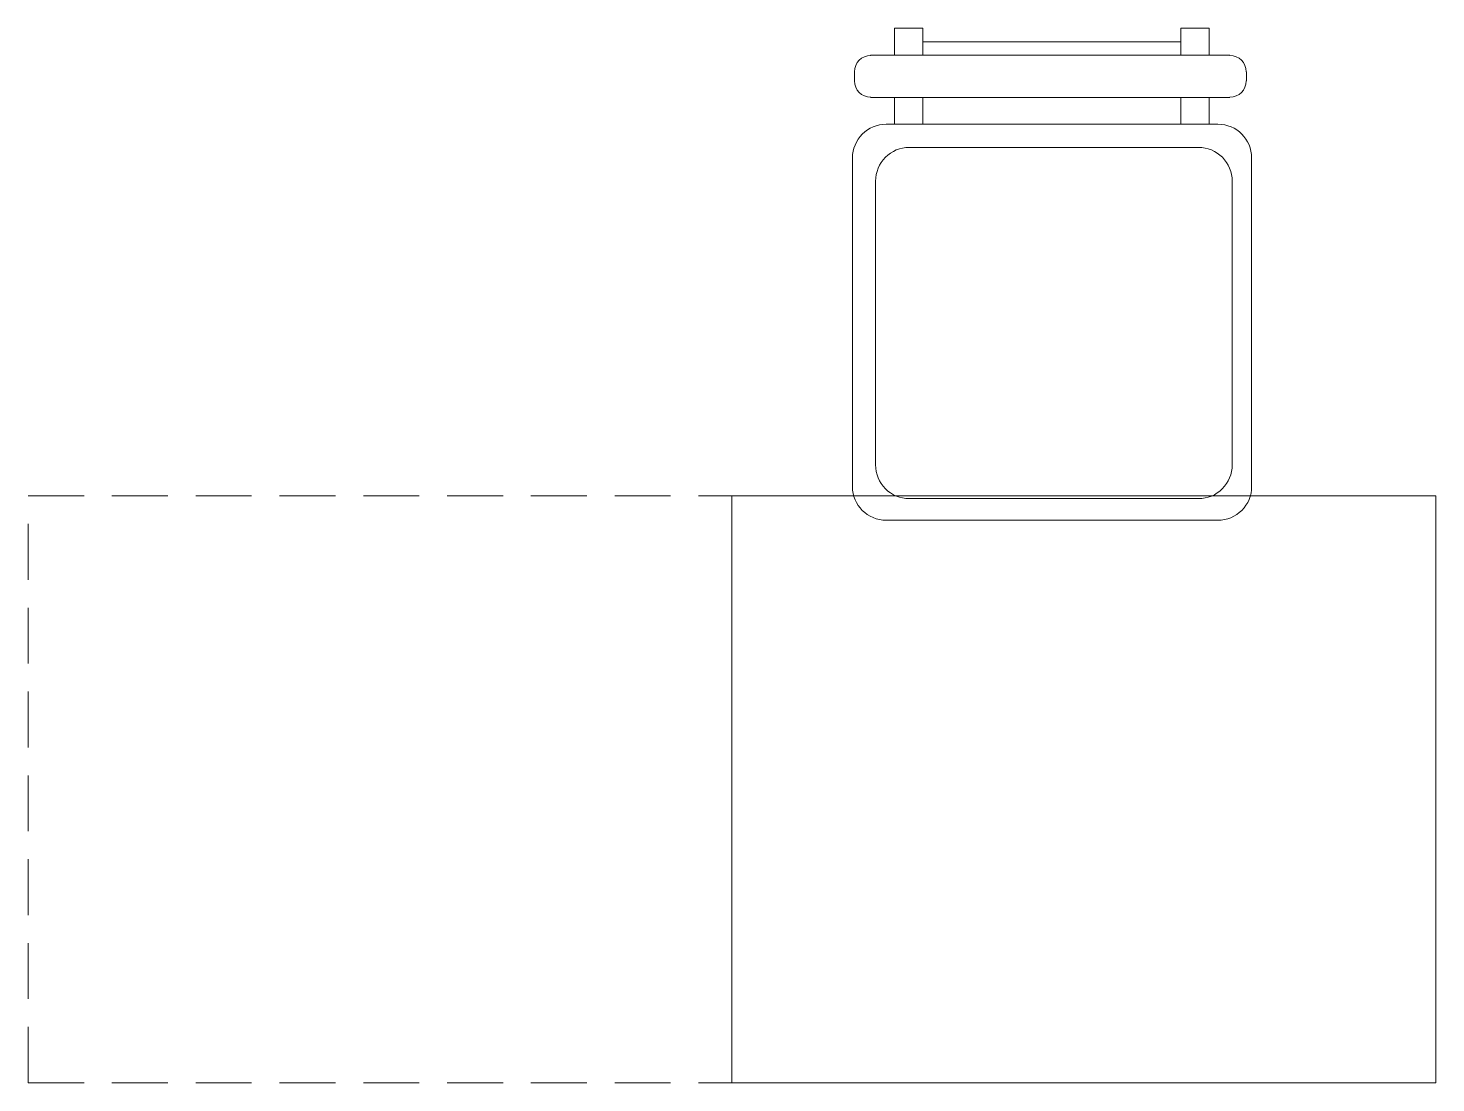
# Model space of a CAD drawing. Header units: millimetres. Extents: x -217756 to 263180, y 55413 to 130608.
# Drawn here: x -20201 to -19001, y 76261 to 77159 of the extents above; entities that cross this region are included whole.
import ezdxf

# ---------------------------------------------------------------- set-up
doc = ezdxf.new("R2010")
doc.units = ezdxf.units.MM
doc.linetypes.add('HIDDEN2', pattern=[4.7625, 3.175, -1.5875])
doc.layers.add('ТХ_корр_25.03.26', color=1, linetype='Continuous', lineweight=30, plot=False)
doc.layers.add('ТХ_мебель передв', color=250, linetype='Continuous', lineweight=13)

# ---------------------------------------------------------------- blocks, each defined once
blk = doc.blocks.new('стул №3-5')
at = {"linetype": 'ByBlock', "extrusion": (-6.19742e-05, 0.000470712, 1)}
for p, q in [((-15372.7, 16664.9, 196.8), (-15348.5, 16664.9, 196.8)), ((-15372.7, 16664.9, 196.8), (-15372.7, 16641.7, 196.8)), ((-15348.5, 16641.7, 196.8), (-15348.5, 16664.9, 196.8)), ((-15128.7, 16664.9, 196.8), (-15104.4, 16664.9, 196.8)), ((-15128.7, 16664.9, 196.8), (-15128.7, 16641.7, 196.8)), ((-15104.4, 16641.7, 196.8), (-15104.4, 16664.9, 196.8)), ((-15348.5, 16653.3, 196.8), (-15128.7, 16653.3, 196.8)), ((-15086.8, 16641.7, 196.8), (-15393.1, 16641.7, 196.8)), ((-15407, 16627.7, 196.8), (-15407, 16619.9, 196.8)), ((-15072.8, 16619.9, 196.8), (-15072.8, 16627.7, 196.8)), ((-15393.1, 16605.9, 196.8), (-15086.8, 16605.9, 196.9)), ((-15372.7, 16605.9, 196.8), (-15372.7, 16583.2, 196.9)), ((-15348.5, 16583.2, 196.9), (-15348.5, 16605.9, 196.8)), ((-15128.7, 16605.9, 196.9), (-15128.7, 16583.2, 196.9)), ((-15104.4, 16583.2, 196.9), (-15104.4, 16605.9, 196.9))]:
    blk.add_line(p, q, dxfattribs=at)
at = {"ltscale": 100, "extrusion": (-6.19742e-05, 0.000470712, 1), "elevation": 205.6}
for points in [[(-15379.9, 16582.9), (-15097, 16582.9, -0.414169), (-15068.3, 16554.2), (-15068.3, 16274.2, -0.414258), (-15097, 16245.5), (-15379.9, 16245.5, -0.414169), (-15408.6, 16274.2), (-15408.6, 16554.2, -0.414258)], [(-15360.2, 16563.2), (-15113.6, 16563.2, -0.414214), (-15084.9, 16534.4), (-15084.9, 16292.6, -0.414214), (-15113.6, 16263.9), (-15360.2, 16263.9, -0.414214), (-15388.9, 16292.6), (-15388.9, 16534.4, -0.414214)]]:
    blk.add_lwpolyline(points, format="xyb", close=True, dxfattribs=at)
at = {"linetype": 'ByBlock', "extrusion": (-6.19742e-05, 0.000470712, 1)}
for centre, start, end in [((-15393, 16627.6, 205.6), 90, 180), ((-15086.8, 16627.6, 205.6), 0, 90), ((-15393, 16619.8, 205.6), 180, 270), ((-15086.8, 16619.8, 205.6), 270, 0)]:
    blk.add_arc(centre, 13.9, start, end, dxfattribs=at)
blk = doc.blocks.new('A$C3cc2d96b')
at = {"layer": 'ТХ_мебель передв'}
blk.add_blockref('стул №3-5', (214144.5, -70106.4), dxfattribs=at)
blk = doc.blocks.new('_стол.резерв')
at = {"linetype": 'HIDDEN2', "ltscale": 15}
for p, q in [((-20, 500), (-20, 0)), ((580, 500), (-20, 500)), ((580, 500), (580, 0)), ((580, 0), (-20, 0))]:
    blk.add_line(p, q, dxfattribs=at)
blk = doc.blocks.new('A$C04180442')
at = {"layer": 'ТХ_мебель передв', "rotation": 180}
blk.add_blockref('_стол.резерв', (198613.2, -53840.1), dxfattribs=at)
blk = doc.blocks.new('_стол№3-№5')
blk.add_lwpolyline([(-169868.3, 526261.4), (-169368.3, 526261.4), (-169368.3, 525661.4), (-169868.3, 525661.4)], close=True)
blk = doc.blocks.new('A$Cb4bdf09c')
at = {"layer": 'ТХ_мебель передв', "rotation": 89.99999999999999}
blk.add_blockref('_стол№3-№5', (724894.6, 115528.2), dxfattribs=at)

msp = doc.modelspace()

# ---------------------------------------------------------------- block references
at = {"layer": 'ТХ_корр_25.03.26', "ltscale": 100}
for name in ['A$C04180442', 'A$Cb4bdf09c', 'A$C3cc2d96b']:
    msp.add_blockref(name, (-218233.9, 130600.7), dxfattribs=at)

doc.saveas('drawing.dxf')
